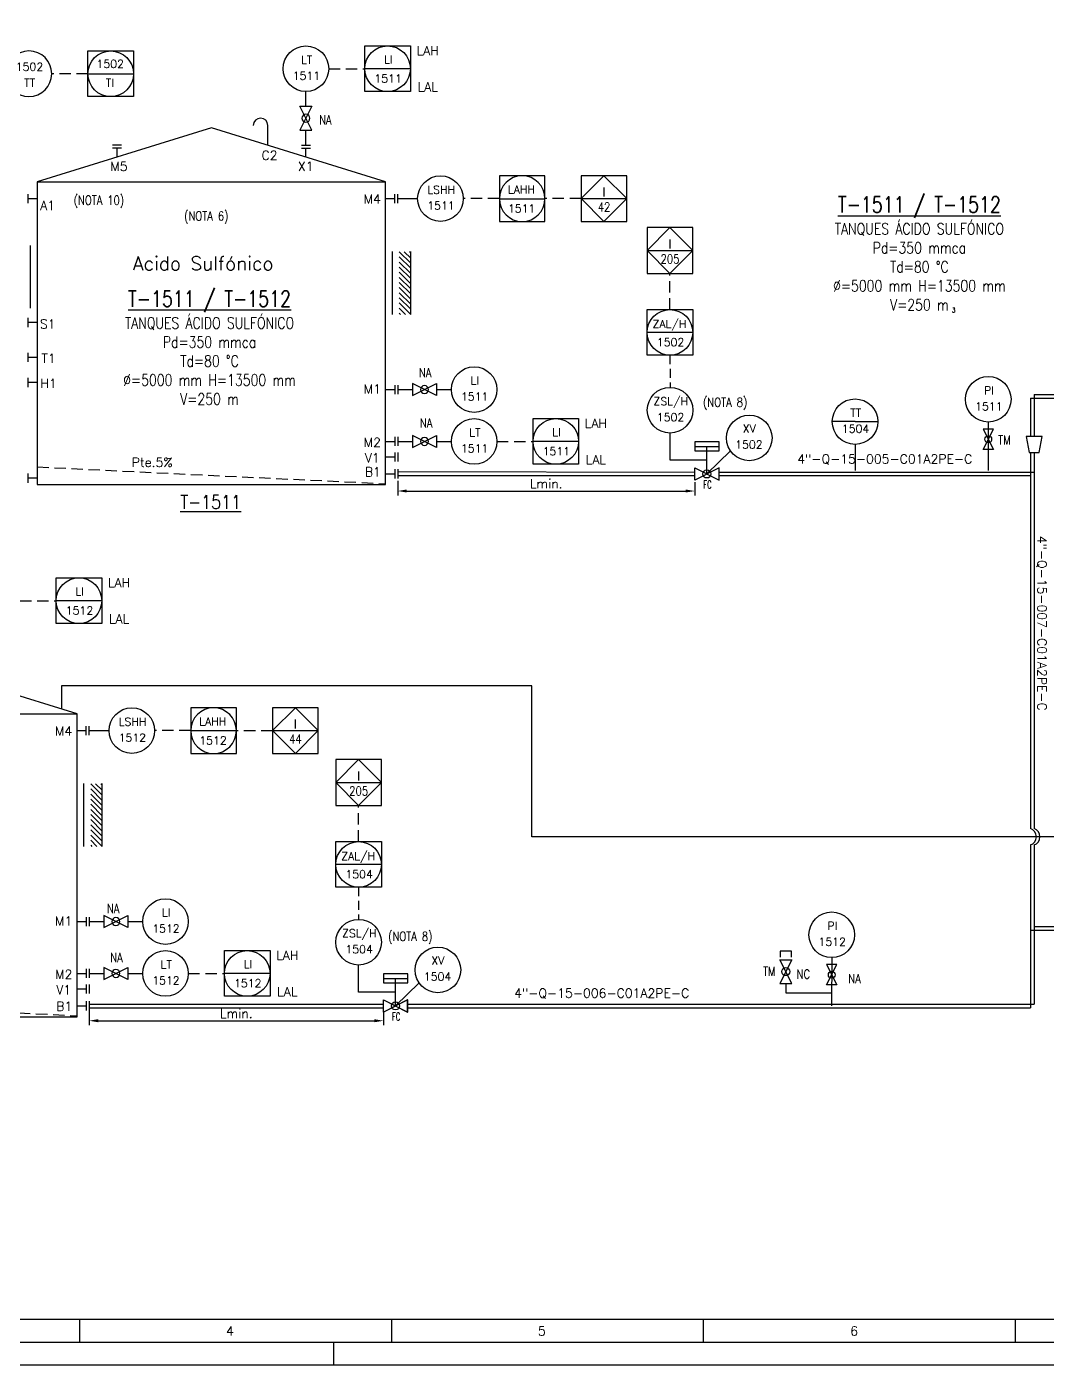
# Model space of a CAD drawing. Header units: metres. Extents: x 91 to 3133, y 1612 to 2206.
# Drawn here: x 294.4 to 518.3, y 1611.7 to 1905.4 of the extents above; entities that cross this region are included whole.
import ezdxf
from ezdxf.enums import TextEntityAlignment as Align

# ---------------------------------------------------------------- set-up
doc = ezdxf.new("R2010")
doc.units = ezdxf.units.M
doc.linetypes.add('TRAZOS', pattern=[0.75, 0.5, -0.25])
for name, color, linetype in [('CAJETIN', 1, 'Continuous'), ('COTAS', 4, 'Continuous'), ('EQUIPOS', 5, 'Continuous'), ('EQUIPOS 02', 1, 'Continuous'), ('FORMATO', 7, 'Continuous'), ('INSTRUMENTOS', 1, 'Continuous'), ('TEX', 7, 'Continuous'), ('TEXTO-INSTRUMENTACION', 7, 'Continuous'), ('TEXTO-VALVULAS Y ACCESORIOS', 7, 'Continuous'), ('TUBERIA', 5, 'Continuous'), ('VALVULAS Y ACCESORIOS', 1, 'Continuous')]:
    doc.layers.add(name, color=color, linetype=linetype)
doc.styles.add('PY', font='ROMANS.shx')
doc.styles.add('PY1', font='ROMANS.shx', dxfattribs={"width": 0.8})
doc.styles.add('PY3', font='ROMANS.shx', dxfattribs={"width": 0.6})
doc.styles.add('TXT', font='txt')
doc.linetypes.add('SEÑAL_MECANICA2', pattern='A,4.411183,["o",PY,S=4.130212,R=360,X=0,Y=-1.374288],0.588817,-0.374158,["",PY,S=2,R=360,X=0,Y=-0.688262],-2.183682', length=7.55784)
doc.dimstyles.new('1-5', dxfattribs={"dimtxt": 2, "dimasz": 2, "dimexe": 1, "dimexo": 0.5, "dimgap": 0.6, "dimtad": 1, "dimdec": 0, "dimlfac": 5, "dimzin": 0, "dimdsep": 46, "dimtxsty": 'PY', "dimcen": 0.7, "dimclrd": 4, "dimclre": 4, "dimclrt": 7, "dimazin": 0, "dimtfac": 1, "dimtdec": 0, "dimtofl": 0, "dimtmove": 0, "dimatfit": 3, "dimfxl": 1, "dimtolj": 1, "dimtzin": 0, "dimarcsym": 0})

# ---------------------------------------------------------------- blocks, each defined once
blk = doc.blocks.new('SEÑAL CIR')
at = {"color": 1}
blk.add_circle((0, 5.7), 5.7, dxfattribs=at)
at = {"layer": 'INSTRUMENTOS', "linetype": 'Continuous', "style": 'PY', "flags": 4}
for p in [(0.18, 6.94), (0.13, 2.95)]:
    blk.add_attdef('---', text='', height=2, dxfattribs=at).set_placement(p, align=Align.CENTER)
blk = doc.blocks.new('SEÑAL CIRCU MARCO')
at = {"color": 1, "linetype": 'Continuous', "ltscale": 0.5}
blk.add_line((5.7, 5.7), (-5.7, 5.7), dxfattribs=at)
at = {"color": 1, "flags": 128}
blk.add_lwpolyline([(5.7, 0), (-5.7, 0), (-5.7, 11.4), (5.7, 11.4)], close=True, dxfattribs=at)
at = {"color": 1}
blk.add_circle((0, 5.7), 5.7, dxfattribs=at)
at = {"style": 'PY'}
for tag, p in [('XXX', (0.18, 7.98)), ('YYY', (0.13, 3.24))]:
    blk.add_attdef(tag, text='', height=2, dxfattribs=at).set_placement(p, align=Align.MIDDLE)
blk = doc.blocks.new('SECUENCIA PROGRAMADA EN SISTEMA DE CONTROL PLC')
at = {"layer": 'INSTRUMENTOS'}
blk.add_line((-5, 5), (5, 5), dxfattribs=at)
at = {"layer": 'INSTRUMENTOS', "flags": 128}
for points in [[(0, 0), (-5, 5), (0, 10), (5, 5)], [(-5, 0), (5, 0), (5, 10), (-5, 10)]]:
    blk.add_lwpolyline(points, close=True, dxfattribs=at)
at = {"layer": 'TEXTO-INSTRUMENTACION', "linetype": 'Continuous', "style": 'PY1', "width": 0.8}
for tag, p in [('XXX', (0.01, 6.43)), ('YYY', (0.01, 3.17))]:
    blk.add_attdef(tag, text='', height=2, dxfattribs=at).set_placement(p, align=Align.MIDDLE_CENTER)
blk = doc.blocks.new('VALV GLOB-V')
at = {"layer": 'INSTRUMENTOS', "color": 1, "flags": 128}
blk.add_lwpolyline([(5.7, -1.43), (5.7, 1.43), (0, -1.43), (0, 1.43)], close=True, dxfattribs=at)
at = {"layer": 'INSTRUMENTOS', "color": 1}
blk.add_circle((2.85, 0), 0.95, dxfattribs=at)
at = {"layer": 'INSTRUMENTOS', "color": 7, "linetype": 'SEÑAL_MECANICA2', "style": 'PY'}
blk.add_attdef('REF.', text='', height=2, dxfattribs=at).set_placement((3, -3.37), align=Align.MIDDLE)
blk = doc.blocks.new('*D14')
at = {"layer": 'COTAS', "color": 4, "lineweight": -2, "transparency": 16777216}
for p, q in [((375.83, 1805.77), (375.83, 1802.5)), ((377.83, 1803.5), (439, 1803.5)), ((441, 1805.41), (441, 1802.5))]:
    blk.add_line(p, q, dxfattribs=at)
at = {"layer": 'COTAS', "color": 4, "transparency": 16777216}
for points in [[(377.83, 1803.84), (377.83, 1803.17), (375.83, 1803.5)], [(439, 1803.84), (439, 1803.17), (441, 1803.5)]]:
    blk.add_solid(points, dxfattribs=at)
at = {"layer": 'DEFPOINTS', "color": 0, "transparency": 16777216}
for p in [(375.83, 1806.27), (441, 1805.91), (441, 1803.5)]:
    blk.add_point(p, dxfattribs=at)
at = {"layer": 'COTAS', "color": 7, "transparency": 16777216, "insert": (408.41, 1805.1), "char_height": 2, "attachment_point": 5, "style": 'PY'}
blk.add_mtext('\\A1;Lmin.', dxfattribs=at)
blk = doc.blocks.new('*D15')
at = {"layer": 'COTAS', "color": 4, "lineweight": -2, "transparency": 16777216}
for p, q in [((308.12, 1689.54), (308.12, 1686.28)), ((372.7, 1689.19), (372.7, 1686.28)), ((310.12, 1687.28), (370.7, 1687.28))]:
    blk.add_line(p, q, dxfattribs=at)
at = {"layer": 'COTAS', "color": 4, "transparency": 16777216}
for points in [[(310.12, 1687.62), (310.12, 1686.95), (308.12, 1687.28)], [(370.7, 1687.62), (370.7, 1686.95), (372.7, 1687.28)]]:
    blk.add_solid(points, dxfattribs=at)
at = {"layer": 'DEFPOINTS', "color": 0, "transparency": 16777216}
for p in [(308.12, 1690.04), (372.7, 1689.69), (372.7, 1687.28)]:
    blk.add_point(p, dxfattribs=at)
at = {"layer": 'COTAS', "color": 7, "transparency": 16777216, "insert": (340.41, 1688.88), "char_height": 2, "attachment_point": 5, "style": 'PY'}
blk.add_mtext('\\A1;Lmin.', dxfattribs=at)
blk = doc.blocks.new('REDUCCION')
at = {"color": 1}
for p, q in [((0, 2), (0, -2)), ((4, 1.25), (0, 2)), ((4, -1.25), (4, 1.25)), ((0, -2), (4, -1.25))]:
    blk.add_line(p, q, dxfattribs=at)
at = {"style": 'PY1', "width": 0.8}
blk.add_attdef('.', text='', height=2, dxfattribs=at).set_placement((2, -3.65), align=Align.MIDDLE)
blk = doc.blocks.new('MARCO-A1')
at = {"layer": 'FORMATO', "color": 5}
for p, q in [((215.25, 10), (215.25, 5)), ((283.67, 10), (283.67, 5)), ((352.08, 10), (352.08, 5)), ((420.5, 10), (420.5, 5))]:
    blk.add_line(p, q, dxfattribs=at)
at = {"layer": 'FORMATO', "color": 1, "linetype": 'Continuous'}
blk.add_line((271, 5), (271, 0), dxfattribs=at)
at = {"layer": 'FORMATO', "color": 1}
blk.add_lwpolyline([(0, 594), (841, 594), (841, 0), (0, 0)], close=True, dxfattribs=at)
at = {"layer": 'FORMATO', "color": 5}
blk.add_lwpolyline([(5, 589), (836, 589), (836, 5), (5, 5)], close=True, dxfattribs=at)
at = {"layer": 'FORMATO', "color": 8, "linetype": 'Continuous'}
blk.add_lwpolyline([(10, 584), (831, 584), (831, 10), (10, 10)], close=True, dxfattribs=at)
at = {"layer": 'FORMATO', "color": 1, "style": 'PY'}
for s, p in [('4', (247.4, 6.5)), ('5', (315.82, 6.5)), ('6', (384.34, 6.5))]:
    blk.add_text(s, height=2, dxfattribs=at).set_placement(p)

msp = doc.modelspace()

# ---------------------------------------------------------------- hatches: boundary and pattern name
at = {"layer": 'EQUIPOS'}
h = msp.add_hatch(dxfattribs=at)
h.set_pattern_fill('ANSI31', color=4, scale=0.25, style=0)
h.set_pattern_definition([(135, (1611.0898, 2646.1189), (0.561266, 0.561266), [])])
h.paths.add_polyline_path([(378.68, 1842.26), (376.18, 1842.26), (376.18, 1856.01), (378.68, 1856.01)])
h = msp.add_hatch(dxfattribs=at)
h.set_pattern_fill('ANSI31', color=4, scale=0.25, style=0)
h.set_pattern_definition([(135, (1543.3754, 2529.3972), (0.561266, 0.561266), [])])
h.paths.add_polyline_path([(310.97, 1725.54), (308.47, 1725.54), (308.47, 1739.29), (310.97, 1739.29)])

# ---------------------------------------------------------------- linework, layer by layer
at = {"color": 1}
for p, q in [((355.69, 1887.91), (355.69, 1891.16)), ((355.69, 1879.39), (355.69, 1882.65)), ((375.83, 1867.65), (380.21, 1867.65)), ((375.83, 1825.76), (379.08, 1825.76)), ((384.35, 1825.76), (387.6, 1825.76)), ((476.17, 1818.72), (471.18, 1818.72)), ((476.17, 1818.72), (481.17, 1818.72)), ((505.41, 1818.62), (505.39, 1808)), ((435.58, 1810.27), (435.58, 1816.23)), ((375.83, 1814.38), (379.08, 1814.38)), ((384.35, 1814.38), (387.6, 1814.38)), ((443.66, 1807.25), (448.84, 1812.33)), ((476.17, 1813.72), (476.17, 1808)), ((443.66, 1810.27), (435.58, 1810.27)), ((308.12, 1750.93), (312.5, 1750.93)), ((308.12, 1709.04), (311.37, 1709.04)), ((316.63, 1709.04), (319.88, 1709.04)), ((471.05, 1701.14), (471.03, 1690.53)), ((308.12, 1697.66), (311.37, 1697.66)), ((316.63, 1697.66), (319.88, 1697.66)), ((367.26, 1693.55), (367.26, 1699.51)), ((375.35, 1690.53), (380.52, 1695.61)), ((375.35, 1693.55), (367.26, 1693.55))]:
    msp.add_line(p, q, dxfattribs=at)
at = {"color": 5}
for p, q in [((460.99, 1695.41), (460.99, 1693.43)), ((460.99, 1693.43), (471.05, 1693.43))]:
    msp.add_line(p, q, dxfattribs=at)
at = {"color": 1, "flags": 128}
msp.add_lwpolyline([(462.21, 1701.21), (462.21, 1702.53), (459.71, 1702.53), (459.71, 1701.21)], dxfattribs=at)
at = {"color": 4, "linetype": 'ByBlock'}
msp.add_arc((514.05, 1727.64), 1.9, 288.9534, 71.0466, dxfattribs=at)
at = {"color": 5, "linetype": 'ByBlock'}
msp.add_arc((514.85, 1727.64), 1.9, 288.9534, 71.0466, dxfattribs=at)
at = {"layer": 'CAJETIN', "color": 1, "linetype": 'TRAZOS', "ltscale": 5}
for p, q in [((307.86, 1895.05), (299.93, 1895.05)), ((360.69, 1896.16), (368.61, 1896.16)), ((398.13, 1867.65), (390.21, 1867.65)), ((416.06, 1867.65), (408.14, 1867.65)), ((435.57, 1843.31), (435.57, 1851.23)), ((397.6, 1814.38), (405.52, 1814.38)), ((296.76, 1808.78), (373.18, 1805.1)), ((292.97, 1779.44), (300.9, 1779.44)), ((330.42, 1750.93), (322.5, 1750.93)), ((348.35, 1750.92), (340.43, 1750.92)), ((367.25, 1726.58), (367.25, 1734.51)), ((329.88, 1697.66), (337.8, 1697.66)), ((229.05, 1692.06), (305.47, 1688.38))]:
    msp.add_line(p, q, dxfattribs=at)
at = {"layer": 'CAJETIN', "color": 1, "linetype": 'TRAZOS', "ltscale": 4}
for p, q in [((435.57, 1833.31), (435.58, 1826.23)), ((367.26, 1716.58), (367.26, 1709.51))]:
    msp.add_line(p, q, dxfattribs=at)
at = {"layer": 'EQUIPOS'}
for p, q in [((334.97, 1883.18), (296.76, 1871.31)), ((373.18, 1871.31), (334.97, 1883.18)), ((296.76, 1871.31), (296.76, 1804.9)), ((373.18, 1808.8), (373.18, 1871.31)), ((515.47, 1824.68), (515.47, 1815.43)), ((515.47, 1824.68), (522.66, 1824.68)), ((515.47, 1811.92), (515.47, 1729.44)), ((373.18, 1804.9), (373.18, 1808.8)), ((375.83, 1807.82), (441, 1807.67)), ((446.33, 1807.67), (514.67, 1807.67)), ((446.33, 1807.67), (515.47, 1807.67)), ((296.76, 1804.9), (373.18, 1804.9)), ((305.47, 1754.59), (267.26, 1766.45)), ((305.47, 1692.08), (305.47, 1754.59)), ((515.47, 1725.84), (515.47, 1690.94)), ((515.47, 1707.96), (522.66, 1707.96)), ((305.47, 1688.17), (305.47, 1692.08)), ((308.12, 1690.94), (372.68, 1690.94)), ((378.02, 1690.94), (515.47, 1690.94)), ((378.02, 1690.94), (515.47, 1690.94)), ((229.05, 1688.17), (305.47, 1688.17))]:
    msp.add_line(p, q, dxfattribs=at)
at = {"layer": 'EQUIPOS', "color": 4}
for p, q in [((295.26, 1843.59), (295.26, 1857.35)), ((374.68, 1842.26), (374.68, 1856.02)), ((378.68, 1842.26), (378.68, 1856.02)), ((306.97, 1725.54), (306.97, 1739.3)), ((310.97, 1725.54), (310.97, 1739.3))]:
    msp.add_line(p, q, dxfattribs=at)
at = {"layer": 'EQUIPOS', "linetype": 'Continuous', "flags": 128}
msp.add_lwpolyline([(347.34, 1879.34), (347.34, 1883.72, 1), (344.15, 1883.72, -1)], format="xyb", dxfattribs=at)
at = {"layer": 'EQUIPOS 02', "color": 5}
for p, q in [((296.76, 1871.31), (373.18, 1871.31)), ((229.05, 1754.59), (305.47, 1754.59))]:
    msp.add_line(p, q, dxfattribs=at)
at = {"layer": 'TUBERIA', "linetype": 'Continuous'}
for p, q in [((314.26, 1876.74), (314.26, 1878.73)), ((355.69, 1876.74), (355.69, 1878.73)), ((355.69, 1876.74), (355.69, 1878.73)), ((296.76, 1867.64), (294.78, 1867.64)), ((373.18, 1867.65), (375.17, 1867.65)), ((296.76, 1840.47), (294.78, 1840.47)), ((296.76, 1832.81), (294.78, 1832.81)), ((296.76, 1827.32), (294.78, 1827.32)), ((373.18, 1825.76), (375.17, 1825.76)), ((373.18, 1814.38), (375.17, 1814.38)), ((373.18, 1810.97), (375.17, 1810.97)), ((296.76, 1806.32), (294.78, 1806.32)), ((373.18, 1807.27), (375.17, 1807.27)), ((305.47, 1750.93), (307.45, 1750.93)), ((305.47, 1709.04), (307.45, 1709.04)), ((305.47, 1697.66), (307.45, 1697.66)), ((305.47, 1694.25), (307.45, 1694.25)), ((305.47, 1690.54), (307.45, 1690.54))]:
    msp.add_line(p, q, dxfattribs=at)
at = {"layer": 'TUBERIA', "color": 4, "linetype": 'Continuous'}
for p, q in [((514.67, 1823.88), (514.67, 1815.43)), ((514.67, 1823.88), (522.66, 1823.88)), ((514.67, 1811.92), (514.67, 1729.44)), ((375.83, 1806.87), (441, 1806.87)), ((446.33, 1806.87), (514.67, 1806.87)), ((446.33, 1806.87), (514.67, 1806.87)), ((514.67, 1725.84), (514.67, 1690.14)), ((514.67, 1707.16), (522.66, 1707.16)), ((308.12, 1690.14), (372.68, 1690.14)), ((378.02, 1690.14), (514.67, 1690.14)), ((378.02, 1690.14), (514.67, 1690.14))]:
    msp.add_line(p, q, dxfattribs=at)
at = {"layer": 'TUBERIA', "color": 5, "linetype": 'Continuous'}
msp.add_lwpolyline([(536.47, 1721.06), (536.47, 1727.62), (405.29, 1727.62), (405.29, 1760.77), (302.08, 1760.77), (302.08, 1755.64)], dxfattribs=at)
at = {"layer": 'VALVULAS Y ACCESORIOS', "ltscale": 0.1}
for p, q in [((315.26, 1879.39), (313.26, 1879.39)), ((315.26, 1878.73), (313.26, 1878.73)), ((354.69, 1879.39), (356.69, 1879.39)), ((354.69, 1879.39), (356.69, 1879.39)), ((354.69, 1878.73), (356.69, 1878.73)), ((354.69, 1878.73), (356.69, 1878.73)), ((294.78, 1866.64), (294.78, 1868.64)), ((375.17, 1866.65), (375.17, 1868.65)), ((375.83, 1866.65), (375.83, 1868.65)), ((294.78, 1839.47), (294.78, 1841.47)), ((294.78, 1831.81), (294.78, 1833.81)), ((294.78, 1826.32), (294.78, 1828.32)), ((375.17, 1826.76), (375.17, 1824.76)), ((375.83, 1826.76), (375.83, 1824.76)), ((375.17, 1815.38), (375.17, 1813.38)), ((375.83, 1815.38), (375.83, 1813.38)), ((375.17, 1811.97), (375.17, 1809.97)), ((375.83, 1811.97), (375.83, 1809.97)), ((294.78, 1805.32), (294.78, 1807.32)), ((375.17, 1808.27), (375.17, 1806.27)), ((375.83, 1808.27), (375.83, 1806.27)), ((307.45, 1749.93), (307.45, 1751.93)), ((308.12, 1749.93), (308.12, 1751.93)), ((307.45, 1710.04), (307.45, 1708.04)), ((308.12, 1710.04), (308.12, 1708.04)), ((307.45, 1698.66), (307.45, 1696.66)), ((308.12, 1698.66), (308.12, 1696.66)), ((307.45, 1695.25), (307.45, 1693.25)), ((308.12, 1695.25), (308.12, 1693.25)), ((307.45, 1691.54), (307.45, 1689.54)), ((308.12, 1691.54), (308.12, 1689.54))]:
    msp.add_line(p, q, dxfattribs=at)
at = {"layer": 'VALVULAS Y ACCESORIOS'}
for p, q in [((441, 1813.29), (446.33, 1813.29)), ((443.66, 1807.25), (443.66, 1813.29)), ((372.68, 1696.57), (378.02, 1696.57)), ((375.35, 1690.53), (375.35, 1696.57))]:
    msp.add_line(p, q, dxfattribs=at)
at = {"layer": 'VALVULAS Y ACCESORIOS', "flags": 128}
for points in [[(441, 1814.29), (441, 1812.29), (446.33, 1812.29), (446.33, 1814.29)], [(441, 1805.91), (441, 1808.58), (446.33, 1805.91), (446.33, 1808.58)], [(372.68, 1697.57), (372.68, 1695.57), (378.02, 1695.57), (378.02, 1697.57)], [(372.68, 1689.19), (372.68, 1691.86), (378.02, 1689.19), (378.02, 1691.86)]]:
    msp.add_lwpolyline(points, close=True, dxfattribs=at)

# ---------------------------------------------------------------- block references
msp.add_blockref('MARCO-A1', (90.77, 1611.7))
at = {"linetype": 'Continuous'}
ref = msp.add_blockref('SEÑAL CIR', (294.93, 1900.05), dxfattribs=dict(at, xscale=-0.8770999999999276, yscale=0.8770999999999276, zscale=0.8770999999999276, rotation=180))
ref.add_attrib('---', 'TT', dxfattribs={"layer": 'INSTRUMENTOS', "color": 7, "linetype": 'Continuous', "height": 1.754, "style": 'PY'}).set_placement((295.09, 1892.21), align=Align.CENTER)
ref.add_attrib('---', '1502', dxfattribs={"layer": 'INSTRUMENTOS', "color": 7, "linetype": 'Continuous', "height": 1.754, "style": 'PY'}).set_placement((295.04, 1895.71), align=Align.CENTER)
ref = msp.add_blockref('SEÑAL CIRCU MARCO', (312.86, 1900.05), dxfattribs=dict(xscale=0.8777884135909062, yscale=0.8777884135909062, zscale=0.8777884135909062, rotation=180))
ref.add_attrib('XXX', 'TI', dxfattribs={"height": 1.756, "style": 'PY'}).set_placement((312.7, 1893.05), align=Align.MIDDLE)
ref.add_attrib('YYY', '1502', dxfattribs={"height": 1.756, "style": 'PY'}).set_placement((312.75, 1897.21), align=Align.MIDDLE)
ref = msp.add_blockref('SEÑAL CIR', (355.69, 1891.16), dxfattribs=dict(at, xscale=0.8770999999999276, yscale=0.8770999999999276, zscale=0.8770999999999276))
ref.add_attrib('---', 'LT', dxfattribs={"layer": 'INSTRUMENTOS', "color": 7, "linetype": 'Continuous', "height": 1.754, "style": 'PY'}).set_placement((355.85, 1897.24), align=Align.CENTER)
ref.add_attrib('---', '1511', dxfattribs={"layer": 'INSTRUMENTOS', "color": 7, "linetype": 'Continuous', "height": 1.754, "style": 'PY'}).set_placement((355.8, 1893.75), align=Align.CENTER)
at = {"xscale": 0.8777884135906788, "yscale": 0.8777884135906788, "zscale": 0.8777884135906788}
for p, values in [((373.61, 1891.16), {'XXX': 'LI', 'YYY': '1511'}), ((410.52, 1809.38), {'XXX': 'LI', 'YYY': '1511'}), ((305.9, 1774.44), {'XXX': 'LI', 'YYY': '1512'}), ((342.81, 1692.66), {'XXX': 'LI', 'YYY': '1512'})]:
    msp.add_blockref('SEÑAL CIRCU MARCO', p, dxfattribs=at).add_auto_attribs(values)
at = {"linetype": 'Continuous'}
for p, xscale, yscale, zscale, rotation in [((355.69, 1882.65), -0.9232631578945529, 0.9232631578947803, 0.9232631578946926, 270), ((379.08, 1825.76), -0.9232631578945529, 0.9232631578947803, 0.9232631578946926, 180), ((379.08, 1814.38), -0.9232631578945529, 0.9232631578947803, 0.9232631578946926, 180), ((311.37, 1709.04), -0.9232631578945529, 0.9232631578947803, 0.9232631578946926, 180), ((460.96, 1700.68), 0.9232631578945529, 0.9232631578945529, 0.9232631578945529, 270), ((311.37, 1697.66), -0.9232631578945529, 0.9232631578947803, 0.9232631578946926, 180)]:
    msp.add_blockref('VALV GLOB-V', p, dxfattribs=dict(at, xscale=xscale, yscale=yscale, zscale=zscale, rotation=rotation))
ref = msp.add_blockref('SEÑAL CIR', (385.21, 1862.65), dxfattribs=dict(at, xscale=0.8770999999999276, yscale=0.8770999999999276, zscale=0.8770999999999276))
ref.add_attrib('---', 'LSHH', dxfattribs={"layer": 'INSTRUMENTOS', "color": 7, "linetype": 'Continuous', "height": 1.754, "style": 'PY'}).set_placement((385.37, 1868.73), align=Align.CENTER)
ref.add_attrib('---', '1511', dxfattribs={"layer": 'INSTRUMENTOS', "color": 7, "linetype": 'Continuous', "height": 1.754, "style": 'PY'}).set_placement((385.32, 1865.24), align=Align.CENTER)
ref = msp.add_blockref('SEÑAL CIRCU MARCO', (403.14, 1862.64), dxfattribs=dict(xscale=-0.8777884135909062, yscale=0.8777884135906788, zscale=0.8777884135908177))
ref.add_attrib('XXX', 'LAHH', dxfattribs={"height": 1.756, "style": 'PY'}).set_placement((402.98, 1869.65), align=Align.MIDDLE)
ref.add_attrib('YYY', '1511', dxfattribs={"height": 1.756, "style": 'PY'}).set_placement((403.03, 1865.49), align=Align.MIDDLE)
ref = msp.add_blockref('SECUENCIA PROGRAMADA EN SISTEMA DE CONTROL PLC', (421.09, 1862.62), dxfattribs=dict(xscale=1.005571670621293, yscale=1.005571670621293, zscale=1.005571670621293))
ref.add_attrib('XXX', 'I', dxfattribs={"layer": 'TEXTO-INSTRUMENTACION', "linetype": 'Continuous', "height": 2.01, "style": 'TXT'}).set_placement((421.1, 1869.09), align=Align.MIDDLE_CENTER)
ref.add_attrib('YYY', '42', dxfattribs={"layer": 'TEXTO-INSTRUMENTACION', "linetype": 'Continuous', "height": 2.011, "style": 'PY1', "width": 0.8}).set_placement((421.1, 1865.8), align=Align.MIDDLE_CENTER)
ref = msp.add_blockref('SECUENCIA PROGRAMADA EN SISTEMA DE CONTROL PLC', (435.57, 1851.23), dxfattribs=dict(xscale=1.005571670621293, yscale=1.005571670621293, zscale=1.005571670621293))
ref.add_attrib('XXX', 'I', dxfattribs={"layer": 'TEXTO-INSTRUMENTACION', "linetype": 'Continuous', "height": 2.01, "style": 'TXT'}).set_placement((435.58, 1857.7), align=Align.MIDDLE_CENTER)
ref.add_attrib('YYY', '205', dxfattribs={"layer": 'TEXTO-INSTRUMENTACION', "linetype": 'Continuous', "height": 2.011, "style": 'PY1', "width": 0.8}).set_placement((435.58, 1854.42), align=Align.MIDDLE_CENTER)
ref = msp.add_blockref('SEÑAL CIRCU MARCO', (435.57, 1833.31), dxfattribs=dict(xscale=0.8770999999999276, yscale=0.8770999999999276, zscale=0.8770999999999276))
ref.add_attrib('XXX', 'ZAL/H', dxfattribs={"height": 1.754, "style": 'PY'}).set_placement((435.47, 1840.02), align=Align.MIDDLE)
ref.add_attrib('YYY', '1502', dxfattribs={"height": 1.754, "style": 'PY'}).set_placement((435.69, 1836.15), align=Align.MIDDLE)
ref = msp.add_blockref('SEÑAL CIR', (392.6, 1820.76), dxfattribs=dict(at, xscale=0.8770999999999276, yscale=0.8770999999999276, zscale=0.8770999999999276))
ref.add_attrib('---', 'LI', dxfattribs={"layer": 'INSTRUMENTOS', "color": 7, "linetype": 'Continuous', "height": 1.754, "style": 'PY'}).set_placement((392.76, 1826.85), align=Align.CENTER)
ref.add_attrib('---', '1511', dxfattribs={"layer": 'INSTRUMENTOS', "color": 7, "linetype": 'Continuous', "height": 1.754, "style": 'PY'}).set_placement((392.71, 1823.35), align=Align.CENTER)
ref = msp.add_blockref('SEÑAL CIR', (505.41, 1818.62), dxfattribs=dict(at, xscale=0.877100000000155, yscale=0.877100000000155, zscale=0.877100000000155))
ref.add_attrib('---', 'PI', dxfattribs={"layer": 'INSTRUMENTOS', "color": 7, "linetype": 'Continuous', "height": 1.754, "style": 'PY'}).set_placement((505.57, 1824.7), align=Align.CENTER)
ref.add_attrib('---', '1511', dxfattribs={"layer": 'INSTRUMENTOS', "color": 7, "linetype": 'Continuous', "height": 1.754, "style": 'PY'}).set_placement((505.52, 1821.2), align=Align.CENTER)
ref = msp.add_blockref('SEÑAL CIR', (435.58, 1816.23), dxfattribs=dict(at, xscale=0.8770999999999276, yscale=0.8770999999999276, zscale=0.8770999999999276))
ref.add_attrib('---', 'ZSL/H', dxfattribs={"layer": 'INSTRUMENTOS', "color": 7, "linetype": 'Continuous', "height": 1.754, "style": 'PY'}).set_placement((435.74, 1822.31), align=Align.CENTER)
ref.add_attrib('---', '1502', dxfattribs={"layer": 'INSTRUMENTOS', "color": 7, "linetype": 'Continuous', "height": 1.754, "style": 'PY'}).set_placement((435.69, 1818.82), align=Align.CENTER)
ref = msp.add_blockref('SEÑAL CIR', (476.17, 1813.72), dxfattribs=dict(at, xscale=0.877100000000155, yscale=0.877100000000155, zscale=0.877100000000155))
ref.add_attrib('---', 'TT', dxfattribs={"layer": 'INSTRUMENTOS', "color": 7, "linetype": 'Continuous', "height": 1.754, "style": 'PY'}).set_placement((476.33, 1819.8), align=Align.CENTER)
ref.add_attrib('---', '1504', dxfattribs={"layer": 'INSTRUMENTOS', "color": 7, "linetype": 'Continuous', "height": 1.754, "style": 'PY'}).set_placement((476.29, 1816.3), align=Align.CENTER)
ref = msp.add_blockref('SEÑAL CIR', (392.6, 1809.38), dxfattribs=dict(at, xscale=0.8770999999999276, yscale=0.8770999999999276, zscale=0.8770999999999276))
ref.add_attrib('---', 'LT', dxfattribs={"layer": 'INSTRUMENTOS', "color": 7, "linetype": 'Continuous', "height": 1.754, "style": 'PY'}).set_placement((392.76, 1815.46), align=Align.CENTER)
ref.add_attrib('---', '1511', dxfattribs={"layer": 'INSTRUMENTOS', "color": 7, "linetype": 'Continuous', "height": 1.754, "style": 'PY'}).set_placement((392.71, 1811.96), align=Align.CENTER)
ref = msp.add_blockref('SEÑAL CIR', (452.97, 1810.15), dxfattribs=dict(at, xscale=0.8770999999999276, yscale=0.8770999999999276, zscale=0.8770999999999276))
ref.add_attrib('---', 'XV', dxfattribs={"layer": 'INSTRUMENTOS', "color": 7, "linetype": 'Continuous', "height": 1.754, "style": 'PY'}).set_placement((452.97, 1816.31), align=Align.CENTER)
ref.add_attrib('---', '1502', dxfattribs={"layer": 'INSTRUMENTOS', "color": 7, "linetype": 'Continuous', "height": 1.754, "style": 'PY'}).set_placement((452.89, 1812.82), align=Align.CENTER)
ref = msp.add_blockref('VALV GLOB-V', (441, 1807.25), dxfattribs=dict(at, xscale=0.9356729824555714, yscale=0.9356729824555714, zscale=0.9356729824555714))
ref.add_attrib('REF.', 'FC', dxfattribs={"layer": 'INSTRUMENTOS', "color": 7, "linetype": 'SEÑAL_MECANICA2', "height": 1.778, "style": 'PY3', "width": 0.6}).set_placement((443.8, 1804.91), align=Align.MIDDLE)
ref = msp.add_blockref('SEÑAL CIR', (317.5, 1745.93), dxfattribs=dict(at, xscale=0.8770999999999276, yscale=0.8770999999999276, zscale=0.8770999999999276))
ref.add_attrib('---', 'LSHH', dxfattribs={"layer": 'INSTRUMENTOS', "color": 7, "linetype": 'Continuous', "height": 1.754, "style": 'PY'}).set_placement((317.66, 1752.01), align=Align.CENTER)
ref.add_attrib('---', '1512', dxfattribs={"layer": 'INSTRUMENTOS', "color": 7, "linetype": 'Continuous', "height": 1.754, "style": 'PY'}).set_placement((317.61, 1748.51), align=Align.CENTER)
ref = msp.add_blockref('SEÑAL CIRCU MARCO', (335.43, 1745.92), dxfattribs=dict(xscale=-0.8777884135909062, yscale=0.8777884135906788, zscale=0.8777884135908177))
ref.add_attrib('XXX', 'LAHH', dxfattribs={"height": 1.756, "style": 'PY'}).set_placement((335.26, 1752.93), align=Align.MIDDLE)
ref.add_attrib('YYY', '1512', dxfattribs={"height": 1.756, "style": 'PY'}).set_placement((335.31, 1748.77), align=Align.MIDDLE)
ref = msp.add_blockref('SECUENCIA PROGRAMADA EN SISTEMA DE CONTROL PLC', (353.38, 1745.9), dxfattribs=dict(xscale=1.005571670621293, yscale=1.005571670621293, zscale=1.005571670621293))
ref.add_attrib('XXX', 'I', dxfattribs={"layer": 'TEXTO-INSTRUMENTACION', "linetype": 'Continuous', "height": 2.01, "style": 'TXT'}).set_placement((353.38, 1752.37), align=Align.MIDDLE_CENTER)
ref.add_attrib('YYY', '44', dxfattribs={"layer": 'TEXTO-INSTRUMENTACION', "linetype": 'Continuous', "height": 2.011, "style": 'PY1', "width": 0.8}).set_placement((353.38, 1749.08), align=Align.MIDDLE_CENTER)
ref = msp.add_blockref('SECUENCIA PROGRAMADA EN SISTEMA DE CONTROL PLC', (367.25, 1734.51), dxfattribs=dict(xscale=1.005571670621293, yscale=1.005571670621293, zscale=1.005571670621293))
ref.add_attrib('XXX', 'I', dxfattribs={"layer": 'TEXTO-INSTRUMENTACION', "linetype": 'Continuous', "height": 2.01, "style": 'TXT'}).set_placement((367.26, 1740.98), align=Align.MIDDLE_CENTER)
ref.add_attrib('YYY', '205', dxfattribs={"layer": 'TEXTO-INSTRUMENTACION', "linetype": 'Continuous', "height": 2.011, "style": 'PY1', "width": 0.8}).set_placement((367.26, 1737.69), align=Align.MIDDLE_CENTER)
ref = msp.add_blockref('SEÑAL CIRCU MARCO', (367.26, 1716.58), dxfattribs=dict(xscale=0.8770999999999276, yscale=0.8770999999999276, zscale=0.8770999999999276))
ref.add_attrib('XXX', 'ZAL/H', dxfattribs={"height": 1.754, "style": 'PY'}).set_placement((367.16, 1723.29), align=Align.MIDDLE)
ref.add_attrib('YYY', '1504', dxfattribs={"height": 1.754, "style": 'PY'}).set_placement((367.37, 1719.43), align=Align.MIDDLE)
ref = msp.add_blockref('SEÑAL CIR', (324.88, 1704.04), dxfattribs=dict(at, xscale=0.8770999999999276, yscale=0.8770999999999276, zscale=0.8770999999999276))
ref.add_attrib('---', 'LI', dxfattribs={"layer": 'INSTRUMENTOS', "color": 7, "linetype": 'Continuous', "height": 1.754, "style": 'PY'}).set_placement((325.04, 1710.13), align=Align.CENTER)
ref.add_attrib('---', '1512', dxfattribs={"layer": 'INSTRUMENTOS', "color": 7, "linetype": 'Continuous', "height": 1.754, "style": 'PY'}).set_placement((324.99, 1706.63), align=Align.CENTER)
ref = msp.add_blockref('SEÑAL CIR', (367.26, 1699.51), dxfattribs=dict(at, xscale=0.8770999999999276, yscale=0.8770999999999276, zscale=0.8770999999999276))
ref.add_attrib('---', 'ZSL/H', dxfattribs={"layer": 'INSTRUMENTOS', "color": 7, "linetype": 'Continuous', "height": 1.754, "style": 'PY'}).set_placement((367.42, 1705.59), align=Align.CENTER)
ref.add_attrib('---', '1504', dxfattribs={"layer": 'INSTRUMENTOS', "color": 7, "linetype": 'Continuous', "height": 1.754, "style": 'PY'}).set_placement((367.37, 1702.09), align=Align.CENTER)
ref = msp.add_blockref('SEÑAL CIR', (471.05, 1701.14), dxfattribs=dict(at, xscale=0.877100000000155, yscale=0.877100000000155, zscale=0.877100000000155))
ref.add_attrib('---', 'PI', dxfattribs={"layer": 'INSTRUMENTOS', "color": 7, "linetype": 'Continuous', "height": 1.754, "style": 'PY'}).set_placement((471.21, 1707.23), align=Align.CENTER)
ref.add_attrib('---', '1512', dxfattribs={"layer": 'INSTRUMENTOS', "color": 7, "linetype": 'Continuous', "height": 1.754, "style": 'PY'}).set_placement((471.16, 1703.73), align=Align.CENTER)
ref = msp.add_blockref('SEÑAL CIR', (384.65, 1693.43), dxfattribs=dict(at, xscale=0.8770999999999276, yscale=0.8770999999999276, zscale=0.8770999999999276))
ref.add_attrib('---', 'XV', dxfattribs={"layer": 'INSTRUMENTOS', "color": 7, "linetype": 'Continuous', "height": 1.754, "style": 'PY'}).set_placement((384.65, 1699.59), align=Align.CENTER)
ref.add_attrib('---', '1504', dxfattribs={"layer": 'INSTRUMENTOS', "color": 7, "linetype": 'Continuous', "height": 1.754, "style": 'PY'}).set_placement((384.58, 1696.1), align=Align.CENTER)
ref = msp.add_blockref('SEÑAL CIR', (324.88, 1692.66), dxfattribs=dict(at, xscale=0.8770999999999276, yscale=0.8770999999999276, zscale=0.8770999999999276))
ref.add_attrib('---', 'LT', dxfattribs={"layer": 'INSTRUMENTOS', "color": 7, "linetype": 'Continuous', "height": 1.754, "style": 'PY'}).set_placement((325.04, 1698.74), align=Align.CENTER)
ref.add_attrib('---', '1512', dxfattribs={"layer": 'INSTRUMENTOS', "color": 7, "linetype": 'Continuous', "height": 1.754, "style": 'PY'}).set_placement((324.99, 1695.24), align=Align.CENTER)
ref = msp.add_blockref('VALV GLOB-V', (372.68, 1690.53), dxfattribs=dict(at, xscale=0.9356729824555714, yscale=0.9356729824555714, zscale=0.9356729824555714))
ref.add_attrib('REF.', 'FC', dxfattribs={"layer": 'INSTRUMENTOS', "color": 7, "linetype": 'SEÑAL_MECANICA2', "height": 1.778, "style": 'PY3', "width": 0.6}).set_placement((375.49, 1688.19), align=Align.MIDDLE)
at = {"layer": 'INSTRUMENTOS', "linetype": 'Continuous', "xscale": 0.7747368421053125, "yscale": 0.7747368421053125, "zscale": 0.7747368421053125, "rotation": 90}
for p in [(505.41, 1812.64), (471.05, 1695.17)]:
    msp.add_blockref('VALV GLOB-V', p, dxfattribs=at)
at = {"layer": 'TUBERIA', "color": 5, "linetype": 'Continuous', "xscale": 0.8770999999999276, "yscale": 0.8770999999999276, "zscale": 0.8770999999999276, "rotation": 270}
msp.add_blockref('REDUCCION', (515.47, 1815.43), dxfattribs=at)

# ---------------------------------------------------------------- texts
at = {"layer": 'CAJETIN', "color": 6, "linetype": 'Continuous', "style": 'PY', "width": 0.85}
msp.add_text('%%UT-1511', height=3, dxfattribs=at).set_placement((334.79, 1799.61), align=Align.CENTER)
at = {"layer": 'CAJETIN', "color": 5, "linetype": 'Continuous', "char_height": 3.5, "width": 66.3747, "attachment_point": 2, "style": 'PY1'}
for insert in [(490.29, 1868.11), (334.55, 1847.44)]:
    msp.add_mtext('{\\LT-1511 / T-1512\\P\\H0.7143x;\\l\\C7;TANQUES ÁCIDO SULFÓNICO\\PPd=350 mmca\\PTd=80 °C\\C5;\\P\\C7;%%C=5000 mm H=13500 mm\\PV=250 m}', dxfattribs=dict(at, insert=insert))
at = {"layer": 'EQUIPOS', "color": 6, "insert": (333.19, 1854.93), "char_height": 3, "width": 39.4248, "attachment_point": 2, "style": 'PY'}
msp.add_mtext('Acido Sulfónico', dxfattribs=at)
at = {"layer": 'TEX', "color": 7, "attachment_point": 5, "style": 'PY1'}
for s, insert, char_height, width in [('NA', (359.96, 1884.93), 2, 28.6036), ('(NOTA 10)', (310.27, 1866.97), 2, 28.6036), ('(NOTA 6)', (333.84, 1863.51), 2, 28.6036), ('3', (497.81, 1843.18), 1, 14.3018), ('NA', (381.87, 1829.49), 2, 28.6036), ('(NOTA 8)', (447.67, 1822.64), 2, 28.6036), ('NA', (382.06, 1818.42), 2, 28.6036), ('TM', (508.93, 1814.7), 2, 28.6036), ('NA', (313.39, 1711.9), 2, 28.6036), ('(NOTA 8)', (378.6, 1705.46), 2, 28.6036), ('NA', (314.12, 1701.16), 2, 28.6036), ('TM', (457.36, 1698.13), 2, 28.6036), ('NA', (476.07, 1696.52), 2, 28.6036)]:
    msp.add_mtext(s, dxfattribs=dict(at, insert=insert, char_height=char_height, width=width))
at = {"layer": 'TEX', "color": 7, "true_color": 0xffffff, "insert": (464.84, 1697.5), "char_height": 2, "width": 28.6036, "attachment_point": 5, "style": 'PY1'}
msp.add_mtext('NC', dxfattribs=at)
at = {"layer": 'TEXTO-VALVULAS Y ACCESORIOS', "style": 'PY'}
for s, p in [('4"-Q-15-005-C01A2PE-C', (482.7, 1809.54)), ('4"-Q-15-006-C01A2PE-C', (420.6, 1692.34))]:
    msp.add_text(s, height=2, dxfattribs=at).set_placement(p, align=Align.CENTER)
msp.add_text('4"-Q-15-007-C01A2PE-C', height=2, rotation=270, dxfattribs=at).set_placement((516.2, 1774.49), align=Align.CENTER)
at = {"layer": 'TEXTO-VALVULAS Y ACCESORIOS', "color": 7, "linetype": 'Continuous', "insert": (317.48, 1810.8), "char_height": 2, "width": 14.9764, "attachment_point": 1, "style": 'PY'}
msp.add_mtext('Pte.5%', dxfattribs=at)
at = {"layer": 'TEXTO-VALVULAS Y ACCESORIOS', "color": 7, "linetype": 'Continuous', "style": 'PY', "flags": 4}
for tag, p in [('LAH', (382.41, 1899.13)), ('LAL', (382.41, 1891.17)), ('C2', (347.71, 1876.16)), ('M5', (314.68, 1873.76)), ('X1', (355.65, 1873.76)), ('M4', (370.26, 1866.57)), ('A1', (299.04, 1865.15)), ('S1', (299.04, 1839.16)), ('T1', (299.23, 1831.62)), ('H1', (299.23, 1826.14)), ('M1', (370.26, 1824.9)), ('LAH', (419.31, 1817.35)), ('M2', (370.27, 1813.17)), ('V1', (370.27, 1809.77)), ('LAL', (419.31, 1809.39)), ('B1', (370.37, 1806.7)), ('LAH', (314.69, 1782.41)), ('LAL', (314.69, 1774.45)), ('M4', (302.55, 1749.85)), ('M1', (302.55, 1708.18)), ('LAH', (351.6, 1700.63)), ('M2', (302.56, 1696.45)), ('V1', (302.56, 1693.05)), ('LAL', (351.6, 1692.67)), ('B1', (302.66, 1689.46))]:
    msp.add_attdef(tag, text='---', height=2, dxfattribs=at).set_placement(p, align=Align.CENTER)

# ---------------------------------------------------------------- dimensions: what is measured, and where the dimension line sits
at = {"layer": 'COTAS', "color": 1}
for base, p1, p2, picture, middle in [((441, 1803.5), (375.83, 1806.27), (441, 1805.91), '*D14', (408.41, 1805.1)), ((372.7, 1687.28), (308.12, 1690.04), (372.7, 1689.69), '*D15', (340.41, 1688.88))]:
    dim = msp.add_linear_dim(base=base, p1=p1, p2=p2, text='Lmin.', dimstyle='1-5', dxfattribs=at)
    dim.commit()
    dim.dimension.update_dxf_attribs({"geometry": picture, "text_midpoint": middle})

doc.saveas('drawing.dxf')
